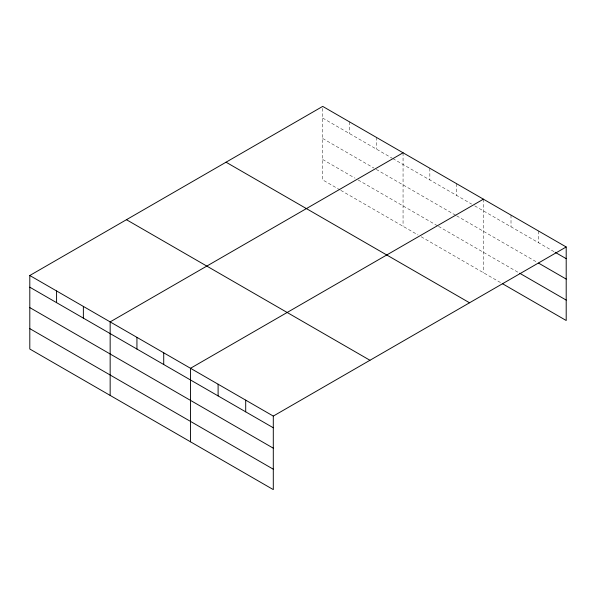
<?xml version="1.0" encoding="UTF-8"?>
<svg xmlns="http://www.w3.org/2000/svg" width="596" height="596" viewBox="0 0 596 596"><rect width="100%" height="100%" fill="white"/><g stroke="black" fill="none" stroke-linecap="round" stroke-linejoin="round"><path stroke-width="0.45" stroke-dasharray="2.98 2.23" d="M322.704 118.09L392.026 158.119M392.816 158.573L471.592 204.055M474.744 205.873L554.369 251.847M322.704 138.495L373.908 168.057M376.27 169.42L455.836 215.357M456.625 215.812L537.026 262.233M322.704 159.512L355 178.159M358.151 179.985L437.717 225.921M438.507 226.376L518.893 272.782M340.033 189.923L322.704 179.917L322.704 106.393M340.823 190.377L418.027 234.951M421.178 236.768L501.549 283.167M538.605 231.047L538.605 242.743M511.01 215.111L511.01 226.808M483.408 199.176L483.408 272.7M456.625 183.717L456.625 195.413M429.843 168.251L429.843 179.947M403.06 152.785L403.06 226.309M376.27 137.326L376.27 149.022M349.487 121.86L349.487 133.556"/><path stroke-width="0.89" d="M566.2 246.975L322.704 106.393L29.8 275.501L29.8 349.025L273.296 489.607L273.296 416.082L566.2 246.975L566.2 320.499L502.331 283.629M403.06 152.785L110.156 321.892L110.156 395.416M483.408 199.176L190.504 368.283L190.504 441.807M555.159 252.302L566.2 258.671M538.605 263.141L566.2 279.077M519.682 273.236L566.2 300.093M226.048 162.201L469.544 302.783M126.456 219.7L369.952 360.275M29.8 275.501L273.296 416.082M29.8 287.197L273.296 427.779M29.8 307.603L273.296 448.185M29.8 328.62L273.296 469.201M245.701 400.147L245.701 411.843M218.106 384.219L218.106 395.915M163.721 352.825L163.721 364.521M136.938 337.358L136.938 349.055M83.365 306.433L83.365 318.13M56.583 290.967L56.583 302.664"/></g></svg>
